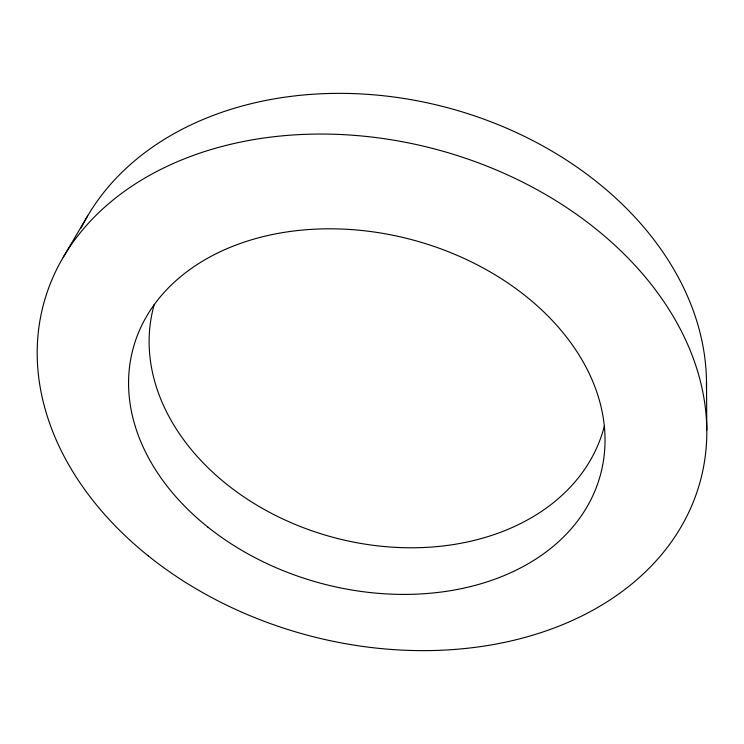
<?xml version="1.0" encoding="UTF-8"?>
<svg xmlns="http://www.w3.org/2000/svg" width="744" height="744" viewBox="0 0 744 744"><rect width="100%" height="100%" fill="white"/><g stroke="black" fill="none" stroke-linecap="round" stroke-linejoin="round"><path stroke-width="1.12" d="M63.231 257.275L87.662 215.9M706.493 381.942L706.8 429.986M81.124 227.962A327.407 249.184 15.1 0 1 443.833 106.745A327.407 249.184 15.1 0 1 706.437 388.842M604.416 425.856A233.132 176.384 15.1 0 1 332.894 537.28A233.132 176.384 15.1 0 1 154.278 304.398M207.929 527.143A242.051 177.714 15.1 0 0 599.98 476.513A242.051 177.714 15.1 0 0 292.494 231.161A242.051 177.714 15.1 0 0 207.929 527.143M148.233 555.861A340.092 251.305 15.1 0 0 699.565 483.749A340.092 251.305 15.1 0 0 268.203 137.426A340.092 251.305 15.1 0 0 148.233 555.861"/></g></svg>
